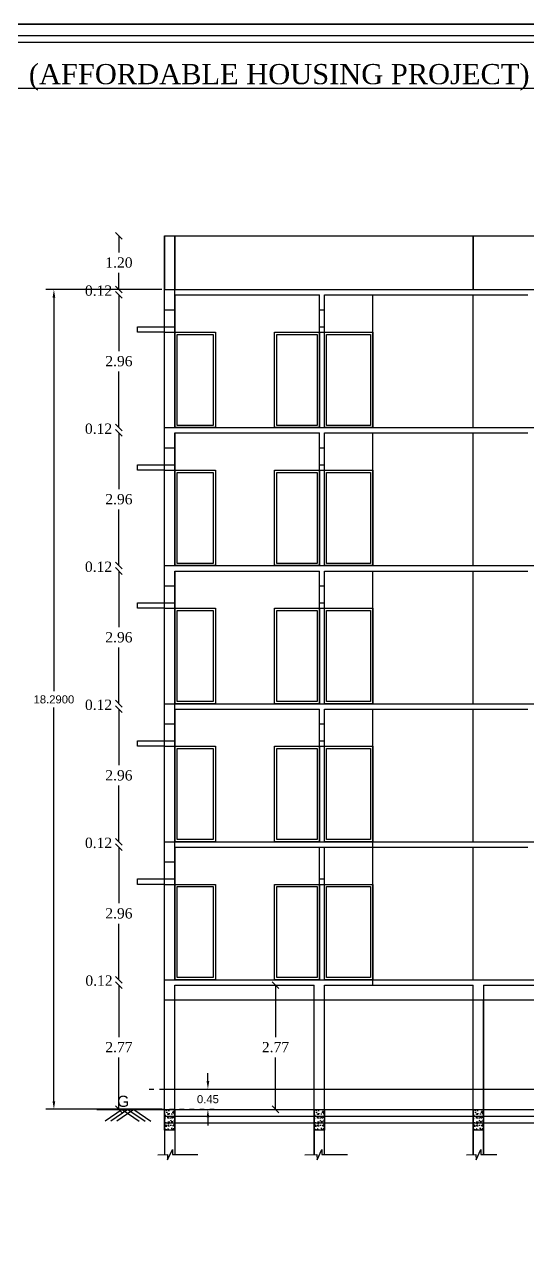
# Model space of a CAD drawing. Header units: metres. Extents: x 9178 to 9474, y -3543 to -3474.
# Drawn here: x 9252.19 to 9263.43, y -3501.46 to -3474.37 of the extents above; entities that cross this region are included whole.
import ezdxf
from ezdxf.enums import TextEntityAlignment as Align

# ---------------------------------------------------------------- set-up
doc = ezdxf.new("R2010")
doc.units = ezdxf.units.M
doc.header["$MEASUREMENT"] = 0
doc.linetypes.add('DOT2', pattern=[0.125, 0, -0.125])
doc.linetypes.add('PHANTOM2', pattern=[1.25, 0.625, -0.125, 0.125, -0.125, 0.125, -0.125])
for name, color, linetype in [('BLK_1_FLR_0_STILT_HEIGHT', 7, 'Continuous'), ('BLK_1_HT_OF_BLDG', 5, 'Continuous'), ('BLK_1_PLINTH_HEIGHT', 7, 'Continuous'), ('ELECTRICAL_ROOM', 7, 'Continuous'), ('FLOOR-STILT', 7, 'Continuous')]:
    doc.layers.add(name, color=color, linetype=linetype)
doc.styles.add('Isa-', font='times.ttf')
doc.styles.get("Standard").update_dxf_attribs({"font": 'arial.ttf'})
doc.styles.add('STYLE2', font='times.ttf')
doc.dimstyles.new('ISO-25', dxfattribs={"dimscale": 0, "dimtxt": 0.23, "dimasz": 0.15, "dimexe": 1.25, "dimexo": 0.625, "dimgap": 0.11, "dimtad": 0, "dimtih": 1, "dimtoh": 1, "dimzin": 1, "dimdsep": 46, "dimtxsty": 'STYLE2', "dimblk": 'OBLIQUE', "dimcen": 0, "dimse1": 1, "dimse2": 1, "dimclrd": 1, "dimclrt": 3, "dimadec": 0, "dimazin": 2, "dimtfac": 1, "dimtix": 1, "dimtofl": 0, "dimtmove": 0, "dimatfit": 3, "dimfxl": 0, "dimtolj": 1, "dimarcsym": 0})
doc.dimstyles.get("Standard").update_dxf_attribs({"dimtxt": 0.18, "dimasz": 0.18, "dimexe": 0.18, "dimexo": 0.0625, "dimgap": 0.09, "dimtad": 0, "dimtih": 1, "dimtoh": 1, "dimdec": 4, "dimzin": 0, "dimdsep": 46, "dimtxsty": 'Standard', "dimcen": 0.09, "dimadec": 0, "dimazin": 0, "dimtfac": 1, "dimtdec": 4, "dimtofl": 0, "dimtmove": 0, "dimatfit": 3, "dimfxl": 0, "dimtolj": 1, "dimtzin": 0, "dimarcsym": 0})
doc.dimstyles.new('STANDARD$0', dxfattribs={"dimtxt": 0.5, "dimasz": 0.1, "dimexe": 2, "dimexo": 2, "dimgap": 0, "dimtad": 0, "dimzin": 0, "dimdsep": 46, "dimtxsty": 'Standard', "dimblk": 'OBLIQUE', "dimcen": -0.0625, "dimse1": 1, "dimse2": 1, "dimclrd": 3, "dimclre": 9, "dimadec": 0, "dimazin": 0, "dimtfac": 1, "dimtix": 1, "dimtofl": 0, "dimtmove": 2, "dimatfit": 3, "dimldrblk": 'OBLIQUE', "dimfxl": 0, "dimtolj": 1, "dimtzin": 0, "dimarcsym": 0})

# ---------------------------------------------------------------- blocks, each defined once
blk = doc.blocks.new('_Oblique')
at = {"color": 0, "linetype": 'ByBlock', "lineweight": -2}
blk.add_line((-0.5, -0.5), (0.5, 0.5), dxfattribs=at)
blk = doc.blocks.new('*D166')
at = {"color": 1, "lineweight": -2}
for p, q in [((9254.302, -3495.685), (9254.302, -3495.535)), ((9254.302, -3495.805), (9254.302, -3495.955))]:
    blk.add_line(p, q, dxfattribs=at)
at = {"layer": 'Defpoints', "color": 0}
for p in [(9254.302, -3495.685), (9255.319, -3495.685), (9256.005, -3495.805)]:
    blk.add_point(p, dxfattribs=at)
at = {"color": 1, "lineweight": -2, "xscale": 0.15, "yscale": 0.15, "zscale": 0.15}
for p, rotation in [((9254.302, -3495.685), 270), ((9254.302, -3495.805), 90)]:
    blk.add_blockref('_Oblique', p, dxfattribs=dict(at, rotation=rotation))
at = {"color": 3, "insert": (9253.858, -3495.705), "char_height": 0.23, "attachment_point": 5, "style": 'STYLE2'}
blk.add_mtext('\\A1;0.12', dxfattribs=at)
blk = doc.blocks.new('*D164')
at = {"layer": 'BLK_1_PLINTH_HEIGHT', "color": 0, "linetype": 'PHANTOM2', "lineweight": -2}
for p, q in [((9256.289, -3497.945), (9256.289, -3497.765)), ((9256.289, -3498.755), (9256.289, -3498.935))]:
    blk.add_line(p, q, dxfattribs=at)
at = {"layer": 'BLK_1_PLINTH_HEIGHT', "color": 0, "linetype": 'DOT2', "lineweight": -2}
for p, q in [((9254.981, -3498.125), (9256.469, -3498.125)), ((9254.981, -3498.575), (9256.469, -3498.575))]:
    blk.add_line(p, q, dxfattribs=at)
at = {"layer": 'BLK_1_PLINTH_HEIGHT', "color": 0}
for points in [[(9256.259, -3497.945), (9256.319, -3497.945), (9256.289, -3498.125)], [(9256.259, -3498.755), (9256.319, -3498.755), (9256.289, -3498.575)]]:
    blk.add_solid(points, dxfattribs=at)
at = {"layer": 'Defpoints', "color": 0}
for p in [(9254.919, -3498.125), (9256.289, -3498.125), (9254.919, -3498.575)]:
    blk.add_point(p, dxfattribs=at)
at = {"layer": 'BLK_1_PLINTH_HEIGHT', "color": 0, "insert": (9256.289, -3498.35), "char_height": 0.18, "attachment_point": 5}
blk.add_mtext('\\A1;0.45', dxfattribs=at)
blk = doc.blocks.new('*D167')
at = {"color": 1, "lineweight": -2}
for p, q in [((9254.302, -3492.605), (9254.302, -3492.455)), ((9254.302, -3492.725), (9254.302, -3492.875))]:
    blk.add_line(p, q, dxfattribs=at)
at = {"layer": 'Defpoints', "color": 0}
for p in [(9254.302, -3492.605), (9258, -3492.605), (9256.664, -3492.725)]:
    blk.add_point(p, dxfattribs=at)
at = {"color": 1, "lineweight": -2, "xscale": 0.15, "yscale": 0.15, "zscale": 0.15}
for p, rotation in [((9254.302, -3492.605), 270), ((9254.302, -3492.725), 90)]:
    blk.add_blockref('_Oblique', p, dxfattribs=dict(at, rotation=rotation))
at = {"color": 3, "insert": (9253.848, -3492.632), "char_height": 0.23, "attachment_point": 5, "style": 'STYLE2'}
blk.add_mtext('\\A1;0.12', dxfattribs=at)
blk = doc.blocks.new('*D168')
at = {"color": 1, "lineweight": -2}
for p, q in [((9254.302, -3489.645), (9254.302, -3490.898)), ((9254.302, -3492.605), (9254.302, -3491.353))]:
    blk.add_line(p, q, dxfattribs=at)
at = {"layer": 'Defpoints', "color": 0}
for p in [(9254.302, -3489.645), (9258, -3489.645), (9256.664, -3492.605)]:
    blk.add_point(p, dxfattribs=at)
at = {"color": 1, "lineweight": -2, "xscale": 0.15, "yscale": 0.15, "zscale": 0.15}
for p, rotation in [((9254.302, -3489.645), 90), ((9254.302, -3492.605), 270)]:
    blk.add_blockref('_Oblique', p, dxfattribs=dict(at, rotation=rotation))
at = {"color": 3, "insert": (9254.302, -3491.125), "char_height": 0.23, "attachment_point": 5, "style": 'STYLE2'}
blk.add_mtext('\\A1;2.96', dxfattribs=at)
blk = doc.blocks.new('*D169')
at = {"color": 1, "lineweight": -2}
for p, q in [((9254.302, -3489.525), (9254.302, -3489.375)), ((9254.302, -3489.645), (9254.302, -3489.795))]:
    blk.add_line(p, q, dxfattribs=at)
at = {"layer": 'Defpoints', "color": 0}
for p in [(9254.302, -3489.525), (9256.664, -3489.645), (9258, -3489.525)]:
    blk.add_point(p, dxfattribs=at)
at = {"color": 1, "lineweight": -2, "xscale": 0.15, "yscale": 0.15, "zscale": 0.15}
for p, rotation in [((9254.302, -3489.525), 270), ((9254.302, -3489.645), 90)]:
    blk.add_blockref('_Oblique', p, dxfattribs=dict(at, rotation=rotation))
at = {"color": 3, "insert": (9253.848, -3489.552), "char_height": 0.23, "attachment_point": 5, "style": 'STYLE2'}
blk.add_mtext('\\A1;0.12', dxfattribs=at)
blk = doc.blocks.new('*D170')
at = {"color": 1, "lineweight": -2}
for p, q in [((9254.302, -3486.565), (9254.302, -3487.818)), ((9254.302, -3489.525), (9254.302, -3488.273))]:
    blk.add_line(p, q, dxfattribs=at)
at = {"layer": 'Defpoints', "color": 0}
for p in [(9254.302, -3486.565), (9258, -3486.565), (9256.664, -3489.525)]:
    blk.add_point(p, dxfattribs=at)
at = {"color": 1, "lineweight": -2, "xscale": 0.15, "yscale": 0.15, "zscale": 0.15}
for p, rotation in [((9254.302, -3486.565), 90), ((9254.302, -3489.525), 270)]:
    blk.add_blockref('_Oblique', p, dxfattribs=dict(at, rotation=rotation))
at = {"color": 3, "insert": (9254.302, -3488.045), "char_height": 0.23, "attachment_point": 5, "style": 'STYLE2'}
blk.add_mtext('\\A1;2.96', dxfattribs=at)
blk = doc.blocks.new('*D171')
at = {"color": 1, "lineweight": -2}
for p, q in [((9254.302, -3486.445), (9254.302, -3486.295)), ((9254.302, -3486.565), (9254.302, -3486.715))]:
    blk.add_line(p, q, dxfattribs=at)
at = {"layer": 'Defpoints', "color": 0}
for p in [(9254.302, -3486.445), (9258, -3486.445), (9256.664, -3486.565)]:
    blk.add_point(p, dxfattribs=at)
at = {"color": 1, "lineweight": -2, "xscale": 0.15, "yscale": 0.15, "zscale": 0.15}
for p, rotation in [((9254.302, -3486.445), 270), ((9254.302, -3486.565), 90)]:
    blk.add_blockref('_Oblique', p, dxfattribs=dict(at, rotation=rotation))
at = {"color": 3, "insert": (9253.848, -3486.472), "char_height": 0.23, "attachment_point": 5, "style": 'STYLE2'}
blk.add_mtext('\\A1;0.12', dxfattribs=at)
blk = doc.blocks.new('*D165')
at = {"color": 1, "lineweight": -2}
for p, q in [((9254.302, -3483.485), (9254.302, -3484.738)), ((9254.302, -3486.445), (9254.302, -3485.193))]:
    blk.add_line(p, q, dxfattribs=at)
at = {"layer": 'Defpoints', "color": 0}
for p in [(9254.302, -3483.485), (9258, -3483.485), (9256.664, -3486.445)]:
    blk.add_point(p, dxfattribs=at)
at = {"color": 1, "lineweight": -2, "xscale": 0.15, "yscale": 0.15, "zscale": 0.15}
for p, rotation in [((9254.302, -3483.485), 90), ((9254.302, -3486.445), 270)]:
    blk.add_blockref('_Oblique', p, dxfattribs=dict(at, rotation=rotation))
at = {"color": 3, "insert": (9254.302, -3484.965), "char_height": 0.23, "attachment_point": 5, "style": 'STYLE2'}
blk.add_mtext('\\A1;2.96', dxfattribs=at)
blk = doc.blocks.new('*D172')
at = {"color": 1, "lineweight": -2}
for p, q in [((9254.302, -3483.365), (9254.302, -3483.215)), ((9254.302, -3483.485), (9254.302, -3483.635))]:
    blk.add_line(p, q, dxfattribs=at)
at = {"layer": 'Defpoints', "color": 0}
for p in [(9254.302, -3483.365), (9256.664, -3483.485), (9258, -3483.365)]:
    blk.add_point(p, dxfattribs=at)
at = {"color": 1, "lineweight": -2, "xscale": 0.15, "yscale": 0.15, "zscale": 0.15}
for p, rotation in [((9254.302, -3483.365), 270), ((9254.302, -3483.485), 90)]:
    blk.add_blockref('_Oblique', p, dxfattribs=dict(at, rotation=rotation))
at = {"color": 3, "insert": (9253.848, -3483.392), "char_height": 0.23, "attachment_point": 5, "style": 'STYLE2'}
blk.add_mtext('\\A1;0.12', dxfattribs=at)
blk = doc.blocks.new('*D173')
at = {"color": 1, "lineweight": -2}
for p, q in [((9254.302, -3480.405), (9254.302, -3481.658)), ((9254.302, -3483.365), (9254.302, -3482.113))]:
    blk.add_line(p, q, dxfattribs=at)
at = {"layer": 'Defpoints', "color": 0}
for p in [(9254.302, -3480.405), (9258, -3480.405), (9256.664, -3483.365)]:
    blk.add_point(p, dxfattribs=at)
at = {"color": 1, "lineweight": -2, "xscale": 0.15, "yscale": 0.15, "zscale": 0.15}
for p, rotation in [((9254.302, -3480.405), 90), ((9254.302, -3483.365), 270)]:
    blk.add_blockref('_Oblique', p, dxfattribs=dict(at, rotation=rotation))
at = {"color": 3, "insert": (9254.302, -3481.885), "char_height": 0.23, "attachment_point": 5, "style": 'STYLE2'}
blk.add_mtext('\\A1;2.96', dxfattribs=at)
blk = doc.blocks.new('*D174')
at = {"color": 1, "lineweight": -2}
for p, q in [((9254.302, -3480.285), (9254.302, -3480.135)), ((9254.302, -3480.405), (9254.302, -3480.555))]:
    blk.add_line(p, q, dxfattribs=at)
at = {"layer": 'Defpoints', "color": 0}
for p in [(9254.302, -3480.285), (9256.664, -3480.405), (9258, -3480.285)]:
    blk.add_point(p, dxfattribs=at)
at = {"color": 1, "lineweight": -2, "xscale": 0.15, "yscale": 0.15, "zscale": 0.15}
for p, rotation in [((9254.302, -3480.285), 270), ((9254.302, -3480.405), 90)]:
    blk.add_blockref('_Oblique', p, dxfattribs=dict(at, rotation=rotation))
at = {"color": 3, "insert": (9253.848, -3480.312), "char_height": 0.23, "attachment_point": 5, "style": 'STYLE2'}
blk.add_mtext('\\A1;0.12', dxfattribs=at)
blk = doc.blocks.new('*D175')
at = {"layer": 'BLK_1_FLR_0_STILT_HEIGHT', "color": 1, "lineweight": -2}
for p, q in [((9254.302, -3495.805), (9254.302, -3496.963)), ((9254.302, -3498.575), (9254.302, -3497.418))]:
    blk.add_line(p, q, dxfattribs=at)
at = {"layer": 'Defpoints', "color": 0}
for p in [(9254.302, -3495.805), (9255.549, -3495.805), (9255.319, -3498.575)]:
    blk.add_point(p, dxfattribs=at)
at = {"layer": 'BLK_1_FLR_0_STILT_HEIGHT', "color": 1, "lineweight": -2, "xscale": 0.15, "yscale": 0.15, "zscale": 0.15}
for p, rotation in [((9254.302, -3495.805), 90), ((9254.302, -3498.575), 270)]:
    blk.add_blockref('_Oblique', p, dxfattribs=dict(at, rotation=rotation))
at = {"layer": 'BLK_1_FLR_0_STILT_HEIGHT', "color": 3, "insert": (9254.302, -3497.19), "char_height": 0.23, "attachment_point": 5, "style": 'STYLE2'}
blk.add_mtext('\\A1;2.77', dxfattribs=at)
blk = doc.blocks.new('*D176')
at = {"color": 1, "lineweight": -2}
for p, q in [((9254.302, -3492.725), (9254.302, -3493.978)), ((9254.302, -3495.685), (9254.302, -3494.433))]:
    blk.add_line(p, q, dxfattribs=at)
at = {"layer": 'Defpoints', "color": 0}
for p in [(9254.302, -3492.725), (9255.549, -3492.725), (9255.319, -3495.685)]:
    blk.add_point(p, dxfattribs=at)
at = {"color": 1, "lineweight": -2, "xscale": 0.15, "yscale": 0.15, "zscale": 0.15}
for p, rotation in [((9254.302, -3492.725), 90), ((9254.302, -3495.685), 270)]:
    blk.add_blockref('_Oblique', p, dxfattribs=dict(at, rotation=rotation))
at = {"color": 3, "insert": (9254.302, -3494.205), "char_height": 0.23, "attachment_point": 5, "style": 'STYLE2'}
blk.add_mtext('\\A1;2.96', dxfattribs=at)
blk = doc.blocks.new('*D177')
at = {"color": 1, "lineweight": -2}
for p, q in [((9254.303, -3479.085), (9254.303, -3479.458)), ((9254.303, -3480.285), (9254.303, -3479.913))]:
    blk.add_line(p, q, dxfattribs=at)
at = {"layer": 'Defpoints', "color": 0}
for p in [(9254.303, -3479.085), (9255.319, -3479.085), (9255.319, -3480.285)]:
    blk.add_point(p, dxfattribs=at)
at = {"color": 1, "lineweight": -2, "xscale": 0.15, "yscale": 0.15, "zscale": 0.15}
for p, rotation in [((9254.303, -3479.085), 90), ((9254.303, -3480.285), 270)]:
    blk.add_blockref('_Oblique', p, dxfattribs=dict(at, rotation=rotation))
at = {"color": 3, "insert": (9254.303, -3479.685), "char_height": 0.23, "attachment_point": 5, "style": 'STYLE2'}
blk.add_mtext('\\A1;1.20', dxfattribs=at)
blk = doc.blocks.new('*D178')
at = {"layer": 'BLK_1_HT_OF_BLDG', "color": 0, "lineweight": -2}
for p, q in [((9255.257, -3480.285), (9252.671, -3480.285)), ((9252.851, -3480.465), (9252.851, -3489.248)), ((9252.851, -3498.395), (9252.851, -3489.612)), ((9255.257, -3498.575), (9252.671, -3498.575))]:
    blk.add_line(p, q, dxfattribs=at)
at = {"layer": 'BLK_1_HT_OF_BLDG', "color": 0}
for points in [[(9252.821, -3480.465), (9252.881, -3480.465), (9252.851, -3480.285)], [(9252.821, -3498.395), (9252.881, -3498.395), (9252.851, -3498.575)]]:
    blk.add_solid(points, dxfattribs=at)
at = {"layer": 'Defpoints', "color": 0}
for p in [(9255.319, -3480.285), (9252.851, -3498.575), (9255.319, -3498.575)]:
    blk.add_point(p, dxfattribs=at)
at = {"layer": 'BLK_1_HT_OF_BLDG', "color": 0, "insert": (9252.851, -3489.43), "char_height": 0.18, "attachment_point": 5}
blk.add_mtext('\\A1;18.2900', dxfattribs=at)
blk = doc.blocks.new('*D390')
at = {"layer": 'Defpoints', "color": 0}
for p in [(9257.798, -3495.805), (9257.798, -3495.805), (9257.798, -3498.575)]:
    blk.add_point(p, dxfattribs=at)
at = {"layer": 'ELECTRICAL_ROOM', "color": 7, "lineweight": -2}
for p, q in [((9257.798, -3495.805), (9257.798, -3496.963)), ((9257.798, -3498.575), (9257.798, -3497.418))]:
    blk.add_line(p, q, dxfattribs=at)
at = {"layer": 'ELECTRICAL_ROOM', "color": 7, "lineweight": -2, "xscale": 0.15, "yscale": 0.15, "zscale": 0.15}
for p, rotation in [((9257.798, -3495.805), 90), ((9257.798, -3498.575), 270)]:
    blk.add_blockref('_Oblique', p, dxfattribs=dict(at, rotation=rotation))
at = {"layer": 'ELECTRICAL_ROOM', "color": 7, "insert": (9257.798, -3497.19), "char_height": 0.23, "attachment_point": 5, "style": 'STYLE2'}
blk.add_mtext('\\A1;2.77', dxfattribs=at)

msp = doc.modelspace()

# ---------------------------------------------------------------- hatches: boundary and pattern name
h = msp.add_hatch()
h.set_pattern_fill('AR-CONC', scale=0.025, style=0)
h.set_pattern_definition([(50, (1753.03002, -2215.37521), (0.1793150457, -0.0156880337), [0.01875, -0.20625]), (355, (1753.03002, -2215.37521), (-0.0346878334, 0.1880480334), [0.015, -0.165]), (100.4514, (1753.04496, -2215.37652), (0.1446273454, 0.1723598855), [0.0159350475, -0.175285528]), (46.1842, (1753.03002, -2215.32521), (0.266810262, -0.0413797536), [0.028125, -0.309375]), (96.6356, (1753.05225, -2215.32866), (0.233665676, 0.243529468), [0.023902572, -0.26292825]), (351.1842, (1753.03002, -2215.3252), (0.233665486, 0.24352965), [0.0225, -0.2475]), (21, (1753.05502, -2215.33771), (0.149226763, -0.1006547227), [0.01875, -0.20625]), (326, (1753.05502, -2215.33771), (0.060828833, 0.1812875113), [0.015, -0.165]), (71.4514, (1753.06745, -2215.3461), (0.210055657, 0.080632624), [0.0159350475, -0.175285528]), (37.5, (1753.030015, -2215.37521), (0.00303996383, 0.08322346346), [0, -0.163, 0, -0.1675, 0, -0.165625]), (7.5, (1753.030015, -2215.37521), (0.0657673844, 0.098602928), [0, -0.0955, 0, -0.15925, 0, -0.063125]), (327.5, (1752.974265, -2215.37521), (0.13345560904, -0.00563871793), [0, -0.0625, 0, -0.195, 0, -0.25875]), (317.5, (1752.94927, -2215.37521), (0.1457965423, 0.0250262456), [0, -0.08125, 0, -0.1295, 0, -0.18375])])
h.paths.add_polyline_path([(9255.31923, -3498.57534), (9255.54923, -3498.57535), (9255.54923, -3499.03824), (9255.31923, -3499.03824)])
h = msp.add_hatch()
h.set_pattern_fill('AR-CONC', scale=0.025, style=0)
h.set_pattern_definition([(50, (1756.37002, -2215.37521), (0.1793150457, -0.0156880337), [0.01875, -0.20625]), (355, (1756.37002, -2215.37521), (-0.0346878334, 0.1880480334), [0.015, -0.165]), (100.4514, (1756.38496, -2215.37652), (0.1446273454, 0.1723598855), [0.0159350475, -0.175285528]), (46.1842, (1756.37002, -2215.32521), (0.266810262, -0.0413797536), [0.028125, -0.309375]), (96.6356, (1756.39225, -2215.32866), (0.233665676, 0.243529468), [0.023902572, -0.26292825]), (351.1842, (1756.37002, -2215.3252), (0.233665486, 0.24352965), [0.0225, -0.2475]), (21, (1756.39502, -2215.33771), (0.149226763, -0.1006547227), [0.01875, -0.20625]), (326, (1756.39502, -2215.33771), (0.060828833, 0.1812875113), [0.015, -0.165]), (71.4514, (1756.40745, -2215.3461), (0.210055657, 0.080632624), [0.0159350475, -0.175285528]), (37.5, (1756.370015, -2215.37521), (0.00303996383, 0.08322346346), [0, -0.163, 0, -0.1675, 0, -0.165625]), (7.5, (1756.370015, -2215.37521), (0.0657673844, 0.098602928), [0, -0.0955, 0, -0.15925, 0, -0.063125]), (327.5, (1756.314265, -2215.37521), (0.13345560904, -0.00563871793), [0, -0.0625, 0, -0.195, 0, -0.25875]), (317.5, (1756.28927, -2215.37521), (0.1457965423, 0.0250262456), [0, -0.08125, 0, -0.1295, 0, -0.18375])])
h.paths.add_polyline_path([(9258.65923, -3498.57534), (9258.88923, -3498.57535), (9258.88923, -3499.03824), (9258.65923, -3499.03824)])
h = msp.add_hatch()
h.set_pattern_fill('AR-CONC', scale=0.025, style=0)
h.set_pattern_definition([(50, (1759.92002, -2215.37521), (0.1793150457, -0.0156880337), [0.01875, -0.20625]), (355, (1759.92002, -2215.37521), (-0.0346878334, 0.1880480334), [0.015, -0.165]), (100.4514, (1759.93496, -2215.37652), (0.1446273454, 0.1723598855), [0.0159350475, -0.175285528]), (46.1842, (1759.92002, -2215.32521), (0.266810262, -0.0413797536), [0.028125, -0.309375]), (96.6356, (1759.94225, -2215.32866), (0.233665676, 0.243529468), [0.023902572, -0.26292825]), (351.1842, (1759.92002, -2215.3252), (0.233665486, 0.24352965), [0.0225, -0.2475]), (21, (1759.94502, -2215.33771), (0.149226763, -0.1006547227), [0.01875, -0.20625]), (326, (1759.94502, -2215.33771), (0.060828833, 0.1812875113), [0.015, -0.165]), (71.4514, (1759.95745, -2215.3461), (0.210055657, 0.080632624), [0.0159350475, -0.175285528]), (37.5, (1759.920015, -2215.37521), (0.00303996383, 0.08322346346), [0, -0.163, 0, -0.1675, 0, -0.165625]), (7.5, (1759.920015, -2215.37521), (0.0657673844, 0.098602928), [0, -0.0955, 0, -0.15925, 0, -0.063125]), (327.5, (1759.864265, -2215.37521), (0.13345560904, -0.00563871793), [0, -0.0625, 0, -0.195, 0, -0.25875]), (317.5, (1759.83927, -2215.37521), (0.1457965423, 0.0250262456), [0, -0.08125, 0, -0.1295, 0, -0.18375])])
h.paths.add_polyline_path([(9262.20923, -3498.57534), (9262.43923, -3498.57535), (9262.43923, -3499.03824), (9262.20923, -3499.03824)])

# ---------------------------------------------------------------- linework, layer by layer
at = {"color": 92}
for p, q in [((9255.31923, -3498.87534), (9255.31923, -3479.08534)), ((9255.31923, -3479.08534), (9255.31923, -3480.28534)), ((9255.54923, -3483.36534), (9255.54923, -3479.08534)), ((9255.54923, -3479.08534), (9255.54923, -3480.28534)), ((9262.20923, -3480.28534), (9262.20923, -3479.08534)), ((9262.20923, -3479.08534), (9262.20923, -3480.28534)), ((9258.77923, -3483.36534), (9258.77923, -3480.40534)), ((9258.88923, -3483.36534), (9258.88923, -3480.40534)), ((9259.96923, -3483.36534), (9259.96923, -3480.40534)), ((9262.20923, -3483.36534), (9262.20923, -3480.40534)), ((9258.77923, -3480.73534), (9258.88923, -3480.73534)), ((9254.71923, -3481.23534), (9254.71923, -3481.11534)), ((9254.71923, -3481.11534), (9255.31923, -3481.11534)), ((9255.31923, -3481.23534), (9254.71923, -3481.23534)), ((9255.54923, -3481.23534), (9256.45923, -3481.23534)), ((9258.77923, -3481.11534), (9258.88923, -3481.11534)), ((9258.77923, -3481.23534), (9258.88923, -3481.23534)), ((9258.88923, -3481.23534), (9259.96923, -3481.23534)), ((9255.54923, -3486.44534), (9255.54923, -3483.48534)), ((9258.77923, -3486.44534), (9258.77923, -3483.48534)), ((9258.88923, -3486.44534), (9258.88923, -3483.48534)), ((9259.96923, -3486.44534), (9259.96923, -3483.48534)), ((9262.20923, -3486.44534), (9262.20923, -3483.48534)), ((9258.77923, -3483.81534), (9258.88923, -3483.81534)), ((9254.71923, -3484.31534), (9254.71923, -3484.19534)), ((9254.71923, -3484.19534), (9255.31923, -3484.19534)), ((9258.77923, -3484.19534), (9258.88923, -3484.19534)), ((9255.31923, -3484.31534), (9254.71923, -3484.31534)), ((9255.54923, -3484.31534), (9256.45923, -3484.31534)), ((9258.77923, -3484.31534), (9258.88923, -3484.31534)), ((9258.88923, -3484.31534), (9259.96923, -3484.31534)), ((9255.54923, -3495.68534), (9255.54923, -3486.56534)), ((9258.77923, -3489.52534), (9258.77923, -3486.56534)), ((9258.88923, -3489.52534), (9258.88923, -3486.56534)), ((9259.96923, -3489.52534), (9259.96923, -3486.56534)), ((9262.20923, -3489.52534), (9262.20923, -3486.56534)), ((9258.77923, -3486.89534), (9258.88923, -3486.89534)), ((9254.71923, -3487.39534), (9254.71923, -3487.27534)), ((9254.71923, -3487.27534), (9255.31923, -3487.27534)), ((9258.77923, -3487.27534), (9258.88923, -3487.27534)), ((9255.31923, -3487.39534), (9254.71923, -3487.39534)), ((9255.54923, -3487.39534), (9256.45923, -3487.39534)), ((9258.77923, -3487.39534), (9258.88923, -3487.39534)), ((9258.88923, -3487.39534), (9259.96923, -3487.39534)), ((9258.77923, -3492.60534), (9258.77923, -3489.64534)), ((9258.88923, -3492.60534), (9258.88923, -3489.64534)), ((9259.96923, -3492.72534), (9259.96923, -3489.64534)), ((9262.20923, -3492.60534), (9262.20923, -3489.64534)), ((9258.77923, -3489.97534), (9258.88923, -3489.97534)), ((9254.71923, -3490.47534), (9254.71923, -3490.35534)), ((9254.71923, -3490.35534), (9255.31923, -3490.35534)), ((9255.31923, -3490.47534), (9254.71923, -3490.47534)), ((9255.54923, -3490.47534), (9256.45923, -3490.47534)), ((9258.77923, -3490.35534), (9258.88923, -3490.35534)), ((9258.77923, -3490.47534), (9258.88923, -3490.47534)), ((9258.88923, -3490.47534), (9259.96923, -3490.47534)), ((9259.96923, -3495.80534), (9259.96923, -3492.60534)), ((9258.77923, -3495.68534), (9258.77923, -3492.72534)), ((9258.88923, -3495.68534), (9258.88923, -3492.72534)), ((9262.20923, -3495.68534), (9262.20923, -3492.72534)), ((9254.71923, -3493.55534), (9254.71923, -3493.43534)), ((9254.71923, -3493.43534), (9255.31923, -3493.43534)), ((9258.77923, -3493.43534), (9258.88923, -3493.43534)), ((9255.31923, -3493.55534), (9254.71923, -3493.55534)), ((9255.54923, -3493.55534), (9256.45923, -3493.55534)), ((9258.77923, -3493.55534), (9258.88923, -3493.55534)), ((9258.88923, -3493.55534), (9259.96923, -3493.55534)), ((9255.54923, -3499.03824), (9255.54923, -3495.80534)), ((9258.65923, -3499.58516), (9258.65923, -3495.80534)), ((9258.88923, -3499.5841), (9258.88923, -3495.80534)), ((9262.20923, -3499.58372), (9262.20923, -3495.80534)), ((9262.20923, -3499.58372), (9262.20923, -3495.80534)), ((9262.43923, -3495.80534), (9262.43923, -3499.5841)), ((9258.65923, -3499.58282), (9258.65923, -3496.13534)), ((9262.43923, -3499.5841), (9262.43923, -3496.13534)), ((9255.54923, -3499.03824), (9255.54923, -3499.5841))]:
    msp.add_line(p, q, dxfattribs=at)
at = {"color": 3}
for p, q in [((9255.31923, -3479.08534), (9279.69923, -3479.08534)), ((9255.31923, -3498.87534), (9255.31923, -3480.28534)), ((9255.31923, -3480.28534), (9279.69923, -3480.28534)), ((9255.54923, -3480.40534), (9255.54923, -3483.36534)), ((9255.54923, -3480.40534), (9257.36923, -3480.40534)), ((9255.54923, -3480.40534), (9257.36923, -3480.40534)), ((9255.54923, -3480.40534), (9258.77923, -3480.40534)), ((9257.59923, -3480.40534), (9258.77923, -3480.40534)), ((9257.59923, -3480.40534), (9258.77923, -3480.40534)), ((9257.73923, -3480.40534), (9258.77923, -3480.40534)), ((9258.88923, -3480.40534), (9260.58923, -3480.40534)), ((9258.88923, -3480.40534), (9263.42923, -3480.40534)), ((9258.88923, -3480.40534), (9260.58923, -3480.40534)), ((9258.88923, -3480.40534), (9263.42923, -3480.40534)), ((9261.04923, -3480.40534), (9263.31923, -3480.40534)), ((9261.04923, -3480.40534), (9263.31923, -3480.40534)), ((9255.31923, -3480.73534), (9255.54923, -3480.73534)), ((9255.31923, -3481.11534), (9255.54923, -3481.11534)), ((9255.31923, -3481.23534), (9255.54923, -3481.23534)), ((9255.31923, -3483.36534), (9279.69923, -3483.36534)), ((9255.54923, -3483.48534), (9255.54923, -3486.44534)), ((9255.54923, -3483.48534), (9258.77923, -3483.48534)), ((9257.59923, -3483.48534), (9258.77923, -3483.48534)), ((9257.59923, -3483.48534), (9258.77923, -3483.48534)), ((9257.73923, -3483.48534), (9258.77923, -3483.48534)), ((9258.88923, -3483.48534), (9260.58923, -3483.48534)), ((9258.88923, -3483.48534), (9260.58923, -3483.48534)), ((9258.88923, -3483.48534), (9263.42923, -3483.48534)), ((9261.04923, -3483.48534), (9263.31923, -3483.48534)), ((9261.04923, -3483.48534), (9263.31923, -3483.48534)), ((9255.31923, -3483.81534), (9255.54923, -3483.81534)), ((9255.31923, -3484.19534), (9255.54923, -3484.19534)), ((9255.31923, -3484.31534), (9255.54923, -3484.31534)), ((9255.31923, -3486.44534), (9279.69923, -3486.44534)), ((9255.54923, -3486.56534), (9255.54923, -3489.52534)), ((9255.54923, -3486.56534), (9257.36923, -3486.56534)), ((9255.54923, -3486.56534), (9257.36923, -3486.56534)), ((9255.54923, -3486.56534), (9258.77923, -3486.56534)), ((9257.59923, -3486.56534), (9258.77923, -3486.56534)), ((9257.59923, -3486.56534), (9258.77923, -3486.56534)), ((9258.88923, -3486.56534), (9260.58923, -3486.56534)), ((9258.88923, -3486.56534), (9260.58923, -3486.56534)), ((9258.88923, -3486.56534), (9263.42923, -3486.56534)), ((9261.04923, -3486.56534), (9263.31923, -3486.56534)), ((9261.04923, -3486.56534), (9263.31923, -3486.56534)), ((9255.31923, -3486.89534), (9255.54923, -3486.89534)), ((9255.31923, -3487.27534), (9255.54923, -3487.27534)), ((9255.31923, -3487.39534), (9255.54923, -3487.39534)), ((9255.31923, -3489.52534), (9279.69923, -3489.52534)), ((9255.54923, -3489.64534), (9255.54923, -3492.60534)), ((9255.54923, -3489.64534), (9257.36923, -3489.64534)), ((9255.54923, -3489.64534), (9257.36923, -3489.64534)), ((9255.54923, -3489.64534), (9258.77923, -3489.64534)), ((9257.59923, -3489.64534), (9258.77923, -3489.64534)), ((9257.59923, -3489.64534), (9258.77923, -3489.64534)), ((9258.88923, -3489.64534), (9260.58923, -3489.64534)), ((9258.88923, -3489.64534), (9260.58923, -3489.64534)), ((9258.88923, -3489.64534), (9263.42923, -3489.64534)), ((9255.31923, -3489.97534), (9255.54923, -3489.97534)), ((9255.31923, -3490.35534), (9255.54923, -3490.35534)), ((9255.31923, -3490.47534), (9255.54923, -3490.47534)), ((9255.31923, -3492.60534), (9279.69923, -3492.60534)), ((9255.54923, -3492.72534), (9255.54923, -3495.68534)), ((9255.54923, -3492.72534), (9258.77923, -3492.72534)), ((9258.77923, -3492.72534), (9263.42923, -3492.72534)), ((9255.31923, -3493.05534), (9255.54923, -3493.05534)), ((9255.31923, -3493.43534), (9255.54923, -3493.43534)), ((9255.31923, -3493.55534), (9255.54923, -3493.55534)), ((9255.31923, -3495.68534), (9279.69923, -3495.68534)), ((9255.31923, -3498.87534), (9255.31923, -3495.68534)), ((9255.54923, -3495.80534), (9258.65923, -3495.80534)), ((9258.88923, -3495.80534), (9260.58923, -3495.80534)), ((9258.88923, -3495.80534), (9262.20923, -3495.80534)), ((9261.03923, -3495.80534), (9262.20923, -3495.80534)), ((9262.43923, -3495.80534), (9263.42923, -3495.80534)), ((9262.43923, -3495.80534), (9265.42923, -3495.80534)), ((9255.31923, -3496.13534), (9279.69923, -3496.13534)), ((9254.08377, -3498.57534), (9281.60252, -3498.57534))]:
    msp.add_line(p, q, dxfattribs=at)
at = {"color": 2}
msp.add_line((9262.20923, -3479.08534), (9262.20923, -3480.28534), dxfattribs=at)
at = {"color": 7}
for p, q in [((9255.31923, -3498.12534), (9279.69923, -3498.12534)), ((9253.80787, -3498.57534), (9277.73923, -3498.57534)), ((9255.31923, -3498.57534), (9255.31923, -3499.58213)), ((9258.65923, -3498.57534), (9258.65923, -3499.58213)), ((9262.20923, -3498.57534), (9262.20923, -3499.58213)), ((9255.31923, -3498.72534), (9257.28329, -3498.72534)), ((9255.31923, -3498.87534), (9257.27923, -3498.87534)), ((9255.31923, -3498.87534), (9257.27923, -3498.87534)), ((9255.54923, -3498.72534), (9258.65923, -3498.72534)), ((9255.54923, -3498.87534), (9258.65923, -3498.87534)), ((9255.54923, -3498.87534), (9258.65923, -3498.87534)), ((9258.65923, -3498.87534), (9279.46923, -3498.87534)), ((9258.66329, -3498.72534), (9279.46923, -3498.72534)), ((9258.76923, -3498.72534), (9260.58923, -3498.72534)), ((9258.76923, -3498.87534), (9260.58923, -3498.87534)), ((9258.76923, -3498.87534), (9260.58923, -3498.87534)), ((9258.88923, -3498.72534), (9262.54923, -3498.72534)), ((9258.88923, -3498.87534), (9262.54923, -3498.87534)), ((9258.88923, -3498.87534), (9279.46923, -3498.87534)), ((9258.88923, -3498.87534), (9262.54923, -3498.87534))]:
    msp.add_line(p, q, dxfattribs=at)
at = {"color": 3, "lineweight": 25}
for p, q in [((9254.37527, -3498.57534), (9253.99339, -3498.83944)), ((9254.50507, -3498.57534), (9254.1232, -3498.83944)), ((9254.63489, -3498.57534), (9254.25302, -3498.83944)), ((9254.37525, -3498.57534), (9254.75713, -3498.83944)), ((9254.50507, -3498.57534), (9254.88695, -3498.83944)), ((9254.63489, -3498.57534), (9255.01677, -3498.83944))]:
    msp.add_line(p, q, dxfattribs=at)
at = {"color": 4}
for points in [[(9221.84667, -3474.36744), (9328.0963, -3474.36744), (9328.0963, -3541.59487), (9221.84667, -3541.59487)], [(9222.09667, -3474.61744), (9327.8463, -3474.61744), (9327.8463, -3541.34487), (9222.09667, -3541.34487)], [(9222.24667, -3474.76744), (9327.6963, -3474.76744), (9327.6963, -3541.19487), (9222.24667, -3541.19487)]]:
    msp.add_lwpolyline(points, close=True, dxfattribs=at)
at = {"color": 92}
for points in [[(9255.54923, -3481.23534), (9256.45923, -3481.23534), (9256.45923, -3483.36534), (9255.54923, -3483.36534)], [(9255.59923, -3481.28534), (9256.40923, -3481.28534), (9256.40923, -3483.31534), (9255.59923, -3483.31534)], [(9257.77924, -3481.23534), (9258.77923, -3481.23534), (9258.77923, -3483.36534), (9257.77924, -3483.36534)], [(9257.82924, -3481.28534), (9258.72923, -3481.28534), (9258.72923, -3483.31534), (9257.82924, -3483.31534)], [(9258.88923, -3481.23534), (9259.96923, -3481.23534), (9259.96923, -3483.36534), (9258.88923, -3483.36534)], [(9258.93923, -3481.28534), (9259.91923, -3481.28534), (9259.91923, -3483.31534), (9258.93923, -3483.31534)], [(9255.54923, -3484.31534), (9256.45923, -3484.31534), (9256.45923, -3486.44534), (9255.54923, -3486.44534)], [(9255.59923, -3484.36534), (9256.40923, -3484.36534), (9256.40923, -3486.39534), (9255.59923, -3486.39534)], [(9257.77924, -3484.31534), (9258.77923, -3484.31534), (9258.77923, -3486.44534), (9257.77924, -3486.44534)], [(9257.82924, -3484.36534), (9258.72923, -3484.36534), (9258.72923, -3486.39534), (9257.82924, -3486.39534)], [(9258.88923, -3484.31534), (9259.96923, -3484.31534), (9259.96923, -3486.44534), (9258.88923, -3486.44534)], [(9258.93923, -3484.36534), (9259.91923, -3484.36534), (9259.91923, -3486.39534), (9258.93923, -3486.39534)], [(9255.54923, -3487.39534), (9256.45923, -3487.39534), (9256.45923, -3489.52534), (9255.54923, -3489.52534)], [(9255.59923, -3487.44534), (9256.40923, -3487.44534), (9256.40923, -3489.47534), (9255.59923, -3489.47534)], [(9257.77924, -3487.39534), (9258.77923, -3487.39534), (9258.77923, -3489.52534), (9257.77924, -3489.52534)], [(9257.82924, -3487.44534), (9258.72923, -3487.44534), (9258.72923, -3489.47534), (9257.82924, -3489.47534)], [(9258.88923, -3487.39534), (9259.96923, -3487.39534), (9259.96923, -3489.52534), (9258.88923, -3489.52534)], [(9258.93923, -3487.44534), (9259.91923, -3487.44534), (9259.91923, -3489.47534), (9258.93923, -3489.47534)], [(9255.54923, -3490.47534), (9256.45923, -3490.47534), (9256.45923, -3492.60534), (9255.54923, -3492.60534)], [(9255.59923, -3490.52534), (9256.40923, -3490.52534), (9256.40923, -3492.55534), (9255.59923, -3492.55534)], [(9257.77924, -3490.47534), (9258.77923, -3490.47534), (9258.77923, -3492.60534), (9257.77924, -3492.60534)], [(9257.82924, -3490.52534), (9258.72923, -3490.52534), (9258.72923, -3492.55534), (9257.82924, -3492.55534)], [(9258.88923, -3490.47534), (9259.96923, -3490.47534), (9259.96923, -3492.60534), (9258.88923, -3492.60534)], [(9258.93923, -3490.52534), (9259.91923, -3490.52534), (9259.91923, -3492.55534), (9258.93923, -3492.55534)], [(9255.54923, -3493.55534), (9256.45923, -3493.55534), (9256.45923, -3495.68534), (9255.54923, -3495.68534)], [(9255.59923, -3493.60534), (9256.40923, -3493.60534), (9256.40923, -3495.63534), (9255.59923, -3495.63534)], [(9257.77924, -3493.55534), (9258.77923, -3493.55534), (9258.77923, -3495.68534), (9257.77924, -3495.68534)], [(9257.82924, -3493.60534), (9258.72923, -3493.60534), (9258.72923, -3495.63534), (9257.82924, -3495.63534)], [(9258.88923, -3493.55534), (9259.96923, -3493.55534), (9259.96923, -3495.68534), (9258.88923, -3495.68534)], [(9258.93923, -3493.60534), (9259.91923, -3493.60534), (9259.91923, -3495.63534), (9258.93923, -3495.63534)]]:
    msp.add_lwpolyline(points, close=True, dxfattribs=at)
at = {"color": 7}
for points in [[(9255.31923, -3498.57534), (9255.54923, -3498.57535), (9255.54923, -3499.03824), (9255.31923, -3499.03824)], [(9255.31923, -3498.57534), (9255.54923, -3498.57535), (9255.54923, -3499.03824), (9255.31923, -3499.03824)], [(9258.65923, -3498.57534), (9258.88923, -3498.57535), (9258.88923, -3499.03824), (9258.65923, -3499.03824)], [(9258.65923, -3498.57534), (9258.88923, -3498.57535), (9258.88923, -3499.03824), (9258.65923, -3499.03824)], [(9262.20923, -3498.57534), (9262.43923, -3498.57535), (9262.43923, -3499.03824), (9262.20923, -3499.03824)], [(9262.20923, -3498.57534), (9262.43923, -3498.57535), (9262.43923, -3499.03824), (9262.20923, -3499.03824)]]:
    msp.add_lwpolyline(points, close=True, dxfattribs=at)
for points in [[(9255.17335, -3499.58733), (9255.38344, -3499.58213), (9255.38876, -3499.70256), (9255.4952, -3499.47458), (9255.4952, -3499.5841), (9256.06661, -3499.5841)], [(9258.45648, -3499.58733), (9258.72344, -3499.58213), (9258.72876, -3499.70255), (9258.8352, -3499.47458), (9258.8352, -3499.5841), (9259.40661, -3499.5841)], [(9262.06335, -3499.58733), (9262.27344, -3499.58213), (9262.27876, -3499.70256), (9262.3852, -3499.47458), (9262.3852, -3499.5841), (9262.73661, -3499.5841)]]:
    msp.add_lwpolyline(points, dxfattribs=at)
at = {"layer": 'FLOOR-STILT', "color": 64}
msp.add_lwpolyline([(9221.84667, -3541.59487), (9328.0963, -3541.59487), (9328.0963, -3474.36744), (9221.84667, -3474.36744)], close=True, dxfattribs=at)

# ---------------------------------------------------------------- texts
at = {"color": 3, "style": 'Isa-'}
msp.add_text('%%UPLAN SHOWING THE PROPOSED  CONSTRUCTION OF RESIDENTIAL APARTMENT BUILDING  (AFFORDABLE HOUSING PROJECT)  IN S.F.NO: 208/1B3 & 208/1C2,  PLOT NO: 429 (NORTH EAST)., (L.P(R)/NTDA No.: 1/2020) MORAIS CITY EXTENSION-I , KEELAKURICHI VILLAGE & PANCHAYAT,', height=0.45, dxfattribs=at).set_placement((9222.66889, -3475.70382))
at = {"color": 2, "lineweight": 25}
msp.add_text('G', height=0.25, dxfattribs=at).set_placement((9254.39874, -3498.52104), align=Align.CENTER)

# ---------------------------------------------------------------- dimensions: what is measured, and where the dimension line sits
at = {"color": 92}
for base, p1, p2, picture, middle in [((9254.3026, -3479.08534), (9255.31923, -3480.28534), (9255.31923, -3479.08534), '*D177', (9254.3026, -3479.68534)), ((9254.30227, -3480.40534), (9256.66418, -3483.36534), (9258.00033, -3480.40534), '*D173', (9254.30227, -3481.88534)), ((9254.30227, -3483.48534), (9256.66418, -3486.44534), (9258.00033, -3483.48534), '*D165', (9254.30227, -3484.96534)), ((9254.30227, -3486.56534), (9256.66418, -3489.52534), (9258.00033, -3486.56534), '*D170', (9254.30227, -3488.04534)), ((9254.30227, -3489.64534), (9256.66418, -3492.60534), (9258.00033, -3489.64534), '*D168', (9254.30227, -3491.12534)), ((9254.30227, -3492.72534), (9255.31923, -3495.68534), (9255.54923, -3492.72534), '*D176', (9254.30227, -3494.20534))]:
    dim = msp.add_linear_dim(base=base, p1=p1, p2=p2, angle=90, dimstyle='ISO-25', override={"dimscale": 1, "dimfxl": 75, "dimarcsym": 2}, dxfattribs=at)
    dim.commit()
    dim.dimension.update_dxf_attribs({"geometry": picture, "text_midpoint": middle})
for base, p1, p2, picture, middle in [((9254.30227, -3480.28534), (9256.66418, -3480.40534), (9258.00033, -3480.28534), '*D174', (9253.84772, -3480.3122)), ((9254.30227, -3483.36534), (9256.66418, -3483.48534), (9258.00033, -3483.36534), '*D172', (9253.84772, -3483.3922)), ((9254.30227, -3486.44534), (9256.66418, -3486.56534), (9258.00033, -3486.44534), '*D171', (9253.84772, -3486.4722)), ((9254.30227, -3489.52534), (9256.66418, -3489.64534), (9258.00033, -3489.52534), '*D169', (9253.84772, -3489.5522)), ((9254.30227, -3492.60534), (9256.66418, -3492.72534), (9258.00033, -3492.60534), '*D167', (9253.84772, -3492.6322))]:
    dim = msp.add_linear_dim(base=base, p1=p1, p2=p2, angle=90, dimstyle='ISO-25', override={"dimscale": 1, "dimtmove": 2, "dimfxl": 75, "dimarcsym": 2}, dxfattribs=at)
    dim.commit()
    dim.dimension.update_dxf_attribs({"geometry": picture, "text_midpoint": middle, "dimtype": 160})
at = {"color": 1}
dim = msp.add_linear_dim(base=(9254.30227, -3495.68534), p1=(9256.00456, -3495.80534), p2=(9255.31923, -3495.68534), angle=90, dimstyle='ISO-25', override={"dimscale": 1, "dimtmove": 2}, dxfattribs=at)
dim.commit()
dim.dimension.update_dxf_attribs({"geometry": '*D166', "text_midpoint": (9253.85796, -3495.70472), "dimtype": 160})
at = {"layer": 'BLK_1_FLR_0_STILT_HEIGHT', "color": 201}
dim = msp.add_linear_dim(base=(9254.30227, -3495.80534), p1=(9255.31923, -3498.57534), p2=(9255.54923, -3495.80534), angle=90, dimstyle='ISO-25', override={"dimscale": 1}, dxfattribs=at)
dim.commit()
dim.dimension.update_dxf_attribs({"geometry": '*D175', "text_midpoint": (9254.30227, -3497.19034)})
at = {"layer": 'BLK_1_HT_OF_BLDG'}
dim = msp.add_linear_dim(base=(9252.85068, -3498.57534), p1=(9255.31923, -3480.28534), p2=(9255.31901, -3498.57534), angle=90, dimstyle='STANDARD$0', override={"dimtxt": 0.18, "dimasz": 0.18, "dimexe": 0.18, "dimexo": 0.0625, "dimgap": 0.09, "dimtih": 1, "dimtoh": 1, "dimdec": 4, "dimcen": 0.09, "dimse1": 0, "dimse2": 0, "dimclrd": 0, "dimclre": 0, "dimtdec": 4, "dimtix": 0, "dimtmove": 0}, dxfattribs=at)
dim.commit()
dim.dimension.update_dxf_attribs({"geometry": '*D178', "text_midpoint": (9252.85068, -3489.43034)})
at = {"layer": 'BLK_1_PLINTH_HEIGHT'}
dim = msp.add_linear_dim(base=(9256.28888, -3498.12501), p1=(9254.91884, -3498.57534), p2=(9254.91884, -3498.12501), angle=90, dimstyle='Standard', override={"dimdec": 2, "dimfxl": 0, "dimarcsym": 2}, dxfattribs=at)
dim.commit()
dim.dimension.update_dxf_attribs({"geometry": '*D164', "text_midpoint": (9256.28888, -3498.35018)})
at = {"layer": 'ELECTRICAL_ROOM', "color": 7}
dim = msp.add_linear_dim(base=(9257.79768, -3495.80534), p1=(9257.79768, -3498.57534), p2=(9257.79768, -3495.80534), angle=90, dimstyle='ISO-25', override={"dimscale": 1, "dimclrd": 7, "dimclrt": 7}, dxfattribs=at)
dim.commit()
dim.dimension.update_dxf_attribs({"geometry": '*D390', "text_midpoint": (9257.79768, -3497.19034)})

doc.saveas('drawing.dxf')
